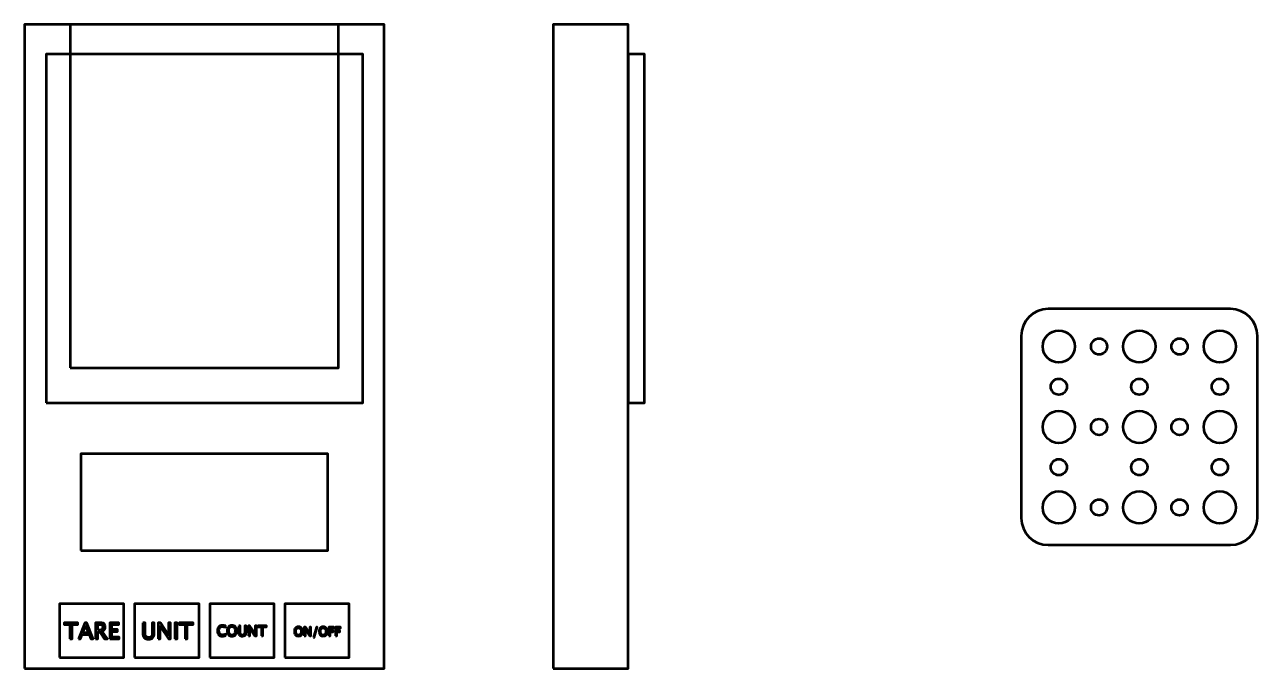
# Model space of a CAD drawing. Header units: centimetres. Extents: x -29.5 to 29.3, y -24.7 to 29.8.
# Drawn here: x -20.77 to 2.2, y -4.5 to 7.5 of the extents above; entities that cross this region are included whole.
import ezdxf

# ---------------------------------------------------------------- set-up
doc = ezdxf.new("R2010")
doc.units = ezdxf.units.CM
doc.header["$MEASUREMENT"] = 0
doc.layers.add('Layer 1', color=7, linetype='Continuous')

msp = doc.modelspace()

# ---------------------------------------------------------------- linework, layer by layer
at = {"layer": 'Layer 1', "lineweight": 53}
for points in [[(-20.775, -4.5), (-14.075, -4.5), (-14.075, 7.5), (-20.775, 7.5), (-20.775, -4.5)], [(-10.925, -4.5), (-9.525, -4.5), (-9.525, 7.5), (-10.925, 7.5), (-10.925, -4.5)], [(-20.37499, 0.45), (-14.47499, 0.45), (-14.47499, 6.95), (-20.37499, 6.95), (-20.37499, 0.45)], [(-9.525, 0.45), (-9.225, 0.45), (-9.225, 6.95), (-9.525, 6.95), (-9.525, 0.45)], [(-19.72498, -2.3), (-15.12498, -2.3), (-15.12498, -0.5), (-19.72498, -0.5), (-19.72498, -2.3)], [(-20.125, -4.3), (-18.925, -4.3), (-18.925, -3.3), (-20.125, -3.3), (-20.125, -4.3)], [(-18.725, -4.3), (-17.525, -4.3), (-17.525, -3.3), (-18.725, -3.3), (-18.725, -4.3)], [(-17.325, -4.3), (-16.125, -4.3), (-16.125, -3.3), (-17.325, -3.3), (-17.325, -4.3)], [(-15.925, -4.3), (-14.725, -4.3), (-14.725, -3.3), (-15.925, -3.3), (-15.925, -4.3)]]:
    msp.add_lwpolyline(points, close=True, dxfattribs=at)
at = {"layer": 'Layer 1', "color": 4, "lineweight": 53}
msp.add_lwpolyline([(-19.92499, 1.1), (-14.92499, 1.1), (-14.92499, 7.5), (-19.92499, 7.5), (-19.92499, 1.1)], close=True, dxfattribs=at)
at = {"layer": 'Layer 1', "lineweight": 53}
for centre, major_axis in [((-1.49999, 1.49999), (0, 0.30001)), ((-0.75, 1.5), (0, 0.15)), ((0.00001, 1.49999), (0, 0.30001)), ((0.75, 1.5), (0, 0.15)), ((1.50001, 1.49999), (0, 0.30001)), ((-1.5, 0.75), (0, 0.15)), ((0, 0.75), (0, 0.15)), ((1.5, 0.75), (0, 0.15)), ((-1.49999, -0.00001), (0, 0.30001)), ((0.00001, -0.00001), (0, 0.30001)), ((1.50001, -0.00001), (0, 0.30001)), ((-0.75, 0), (0, 0.15)), ((0.75, 0), (0, 0.15)), ((-1.5, -0.75), (0, 0.15)), ((0, -0.75), (0, 0.15)), ((1.5, -0.75), (0, 0.15)), ((-1.49999, -1.50001), (0, 0.30001)), ((-0.75, -1.5), (0, 0.15)), ((0.00001, -1.50001), (0, 0.30001)), ((0.75, -1.5), (0, 0.15)), ((1.50001, -1.50001), (0, 0.30001))]:
    msp.add_ellipse(centre, major_axis=major_axis, ratio=1, dxfattribs=at)
for points, knots in [([(-2.2, -1.7), (-2.2, -1.7), (-2.2, 1.7), (-2.2, 1.7), (-2.2, 1.7), (-2.2, 1.97614), (-1.97614, 2.2), (-1.7, 2.2), (-1.7, 2.2), (-1.7, 2.2), (1.7, 2.2), (1.7, 2.2), (1.7, 2.2), (1.97614, 2.2), (2.2, 1.97614), (2.2, 1.7), (2.2, 1.7), (2.2, 1.7), (2.2, -1.7), (2.2, -1.7), (2.2, -1.7), (2.2, -1.97614), (1.97614, -2.2), (1.7, -2.2), (1.7, -2.2), (1.7, -2.2), (-1.7, -2.2), (-1.7, -2.2), (-1.7, -2.2), (-1.97614, -2.2), (-2.2, -1.97614), (-2.2, -1.7)], [0, 0, 0, 0, 0.11111111, 0.11111111, 0.11111111, 0.11111111, 0.22222222, 0.22222222, 0.22222222, 0.22222222, 0.33333333, 0.33333333, 0.33333333, 0.33333333, 0.44444444, 0.44444444, 0.44444444, 0.44444444, 0.55555556, 0.55555556, 0.55555556, 0.55555556, 0.66666667, 0.66666667, 0.66666667, 0.66666667, 0.77777778, 0.77777778, 0.77777778, 0.77777778, 1, 1, 1, 1]), ([(-19.92992, -3.95), (-19.92992, -3.95), (-19.92992, -3.68195), (-19.92992, -3.68195), (-19.92992, -3.68195), (-19.92992, -3.68195), (-20.03615, -3.68195), (-20.03615, -3.68195), (-20.03615, -3.68195), (-20.03615, -3.68195), (-20.03615, -3.65), (-20.03615, -3.65), (-20.03615, -3.65), (-20.03615, -3.65), (-19.78096, -3.65), (-19.78096, -3.65), (-19.78096, -3.65), (-19.78096, -3.65), (-19.78096, -3.68195), (-19.78096, -3.68195), (-19.78096, -3.68195), (-19.78096, -3.68195), (-19.88718, -3.68195), (-19.88718, -3.68195), (-19.88718, -3.68195), (-19.88718, -3.68195), (-19.88718, -3.95), (-19.88718, -3.95), (-19.88718, -3.95), (-19.88718, -3.95), (-19.92992, -3.95), (-19.92992, -3.95)], [0, 0, 0, 0, 0.11111111, 0.11111111, 0.11111111, 0.11111111, 0.22222222, 0.22222222, 0.22222222, 0.22222222, 0.33333333, 0.33333333, 0.33333333, 0.33333333, 0.44444444, 0.44444444, 0.44444444, 0.44444444, 0.55555556, 0.55555556, 0.55555556, 0.55555556, 0.66666667, 0.66666667, 0.66666667, 0.66666667, 0.77777778, 0.77777778, 0.77777778, 0.77777778, 1, 1, 1, 1]), ([(-19.77418, -3.95), (-19.77418, -3.95), (-19.6553, -3.65), (-19.6553, -3.65), (-19.6553, -3.65), (-19.6553, -3.65), (-19.61318, -3.65), (-19.61318, -3.65), (-19.61318, -3.65), (-19.61318, -3.65), (-19.49617, -3.95), (-19.49617, -3.95), (-19.49617, -3.95), (-19.49617, -3.95), (-19.54202, -3.95), (-19.54202, -3.95), (-19.54202, -3.95), (-19.54202, -3.95), (-19.57466, -3.86701), (-19.57466, -3.86701), (-19.57466, -3.86701), (-19.57466, -3.86701), (-19.70136, -3.86701), (-19.70136, -3.86701), (-19.70136, -3.86701), (-19.70136, -3.86701), (-19.73448, -3.95), (-19.73448, -3.95), (-19.73448, -3.95), (-19.73448, -3.95), (-19.77418, -3.95), (-19.77418, -3.95)], [0, 0, 0, 0, 0.11111111, 0.11111111, 0.11111111, 0.11111111, 0.22222222, 0.22222222, 0.22222222, 0.22222222, 0.33333333, 0.33333333, 0.33333333, 0.33333333, 0.44444444, 0.44444444, 0.44444444, 0.44444444, 0.55555556, 0.55555556, 0.55555556, 0.55555556, 0.66666667, 0.66666667, 0.66666667, 0.66666667, 0.77777778, 0.77777778, 0.77777778, 0.77777778, 1, 1, 1, 1]), ([(-19.4526, -3.95), (-19.4526, -3.95), (-19.4526, -3.65), (-19.4526, -3.65), (-19.4526, -3.65), (-19.4526, -3.65), (-19.36173, -3.65), (-19.36173, -3.65), (-19.36173, -3.65), (-19.33296, -3.65), (-19.3109, -3.65636), (-19.29555, -3.66902), (-19.29555, -3.66902), (-19.28019, -3.68174), (-19.27252, -3.70021), (-19.27252, -3.72434), (-19.27252, -3.72434), (-19.27252, -3.74343), (-19.2777, -3.76037), (-19.28801, -3.77524), (-19.28801, -3.77524), (-19.29838, -3.79004), (-19.3129, -3.80145), (-19.33158, -3.80947), (-19.33158, -3.80947), (-19.33158, -3.80947), (-19.2331, -3.95), (-19.2331, -3.95), (-19.2331, -3.95), (-19.2331, -3.95), (-19.28531, -3.95), (-19.28531, -3.95), (-19.28531, -3.95), (-19.28531, -3.95), (-19.36927, -3.82303), (-19.36927, -3.82303), (-19.36927, -3.82303), (-19.36927, -3.82303), (-19.40986, -3.82303), (-19.40986, -3.82303), (-19.40986, -3.82303), (-19.40986, -3.82303), (-19.40986, -3.95), (-19.40986, -3.95), (-19.40986, -3.95), (-19.40986, -3.95), (-19.4526, -3.95), (-19.4526, -3.95)], [0, 0, 0, 0, 0.07692308, 0.07692308, 0.07692308, 0.07692308, 0.15384615, 0.15384615, 0.15384615, 0.15384615, 0.23076923, 0.23076923, 0.23076923, 0.23076923, 0.30769231, 0.30769231, 0.30769231, 0.30769231, 0.38461538, 0.38461538, 0.38461538, 0.38461538, 0.46153846, 0.46153846, 0.46153846, 0.46153846, 0.53846154, 0.53846154, 0.53846154, 0.53846154, 0.61538462, 0.61538462, 0.61538462, 0.61538462, 0.69230769, 0.69230769, 0.69230769, 0.69230769, 0.76923077, 0.76923077, 0.76923077, 0.76923077, 0.84615385, 0.84615385, 0.84615385, 0.84615385, 1, 1, 1, 1]), ([(-19.19022, -3.95), (-19.19022, -3.95), (-19.19022, -3.65), (-19.19022, -3.65), (-19.19022, -3.65), (-19.19022, -3.65), (-19.02258, -3.65), (-19.02258, -3.65), (-19.02258, -3.65), (-19.02258, -3.65), (-19.02258, -3.68195), (-19.02258, -3.68195), (-19.02258, -3.68195), (-19.02258, -3.68195), (-19.14748, -3.68195), (-19.14748, -3.68195), (-19.14748, -3.68195), (-19.14748, -3.68195), (-19.14748, -3.77821), (-19.14748, -3.77821), (-19.14748, -3.77821), (-19.14748, -3.77821), (-19.04285, -3.77821), (-19.04285, -3.77821), (-19.04285, -3.77821), (-19.04285, -3.77821), (-19.04285, -3.81017), (-19.04285, -3.81017), (-19.04285, -3.81017), (-19.04285, -3.81017), (-19.14748, -3.81017), (-19.14748, -3.81017), (-19.14748, -3.81017), (-19.14748, -3.81017), (-19.14748, -3.91805), (-19.14748, -3.91805), (-19.14748, -3.91805), (-19.14748, -3.91805), (-19.01387, -3.91805), (-19.01387, -3.91805), (-19.01387, -3.91805), (-19.01387, -3.91805), (-19.01387, -3.95), (-19.01387, -3.95), (-19.01387, -3.95), (-19.01387, -3.95), (-19.19022, -3.95), (-19.19022, -3.95)], [0, 0, 0, 0, 0.07692308, 0.07692308, 0.07692308, 0.07692308, 0.15384615, 0.15384615, 0.15384615, 0.15384615, 0.23076923, 0.23076923, 0.23076923, 0.23076923, 0.30769231, 0.30769231, 0.30769231, 0.30769231, 0.38461538, 0.38461538, 0.38461538, 0.38461538, 0.46153846, 0.46153846, 0.46153846, 0.46153846, 0.53846154, 0.53846154, 0.53846154, 0.53846154, 0.61538462, 0.61538462, 0.61538462, 0.61538462, 0.69230769, 0.69230769, 0.69230769, 0.69230769, 0.76923077, 0.76923077, 0.76923077, 0.76923077, 0.84615385, 0.84615385, 0.84615385, 0.84615385, 1, 1, 1, 1]), ([(-18.57379, -3.65), (-18.57379, -3.65), (-18.53105, -3.65), (-18.53105, -3.65), (-18.53105, -3.65), (-18.53105, -3.65), (-18.53105, -3.83921), (-18.53105, -3.83921), (-18.53105, -3.83921), (-18.53105, -3.86936), (-18.52545, -3.89122), (-18.51432, -3.90498), (-18.51432, -3.90498), (-18.50318, -3.91867), (-18.48548, -3.92552), (-18.4612, -3.92552), (-18.4612, -3.92552), (-18.43741, -3.92552), (-18.42061, -3.91909), (-18.41065, -3.90615), (-18.41065, -3.90615), (-18.40076, -3.89329), (-18.39578, -3.87144), (-18.39578, -3.84066), (-18.39578, -3.84066), (-18.39578, -3.84066), (-18.39578, -3.65), (-18.39578, -3.65), (-18.39578, -3.65), (-18.39578, -3.65), (-18.35844, -3.65), (-18.35844, -3.65), (-18.35844, -3.65), (-18.35844, -3.65), (-18.35844, -3.84011), (-18.35844, -3.84011), (-18.35844, -3.84011), (-18.35844, -3.86632), (-18.361, -3.88645), (-18.36611, -3.90048), (-18.36611, -3.90048), (-18.3713, -3.91459), (-18.38057, -3.9269), (-18.39391, -3.93762), (-18.39391, -3.93762), (-18.41072, -3.95083), (-18.43375, -3.95747), (-18.46307, -3.95747), (-18.46307, -3.95747), (-18.50104, -3.95747), (-18.52898, -3.94786), (-18.54689, -3.9287), (-18.54689, -3.9287), (-18.5648, -3.90947), (-18.57379, -3.8796), (-18.57379, -3.83887), (-18.57379, -3.83887), (-18.57379, -3.83887), (-18.57379, -3.65), (-18.57379, -3.65)], [0, 0, 0, 0, 0.0625, 0.0625, 0.0625, 0.0625, 0.125, 0.125, 0.125, 0.125, 0.1875, 0.1875, 0.1875, 0.1875, 0.25, 0.25, 0.25, 0.25, 0.3125, 0.3125, 0.3125, 0.3125, 0.375, 0.375, 0.375, 0.375, 0.4375, 0.4375, 0.4375, 0.4375, 0.5, 0.5, 0.5, 0.5, 0.5625, 0.5625, 0.5625, 0.5625, 0.625, 0.625, 0.625, 0.625, 0.6875, 0.6875, 0.6875, 0.6875, 0.75, 0.75, 0.75, 0.75, 0.8125, 0.8125, 0.8125, 0.8125, 0.875, 0.875, 0.875, 0.875, 1, 1, 1, 1]), ([(-18.28382, -3.95), (-18.28382, -3.95), (-18.28382, -3.65), (-18.28382, -3.65), (-18.28382, -3.65), (-18.28382, -3.65), (-18.24212, -3.65), (-18.24212, -3.65), (-18.24212, -3.65), (-18.24212, -3.65), (-18.09129, -3.88195), (-18.09129, -3.88195), (-18.09129, -3.88195), (-18.09129, -3.88195), (-18.09129, -3.65), (-18.09129, -3.65), (-18.09129, -3.65), (-18.09129, -3.65), (-18.05477, -3.65), (-18.05477, -3.65), (-18.05477, -3.65), (-18.05477, -3.65), (-18.05477, -3.95), (-18.05477, -3.95), (-18.05477, -3.95), (-18.05477, -3.95), (-18.09627, -3.95), (-18.09627, -3.95), (-18.09627, -3.95), (-18.09627, -3.95), (-18.24731, -3.71805), (-18.24731, -3.71805), (-18.24731, -3.71805), (-18.24731, -3.71805), (-18.24731, -3.95), (-18.24731, -3.95), (-18.24731, -3.95), (-18.24731, -3.95), (-18.28382, -3.95), (-18.28382, -3.95)], [0, 0, 0, 0, 0.09090909, 0.09090909, 0.09090909, 0.09090909, 0.18181818, 0.18181818, 0.18181818, 0.18181818, 0.27272727, 0.27272727, 0.27272727, 0.27272727, 0.36363636, 0.36363636, 0.36363636, 0.36363636, 0.45454545, 0.45454545, 0.45454545, 0.45454545, 0.54545455, 0.54545455, 0.54545455, 0.54545455, 0.63636364, 0.63636364, 0.63636364, 0.63636364, 0.72727273, 0.72727273, 0.72727273, 0.72727273, 0.81818182, 0.81818182, 0.81818182, 0.81818182, 1, 1, 1, 1]), ([(-17.97725, -3.95), (-17.97725, -3.95), (-17.97725, -3.65), (-17.97725, -3.65), (-17.97725, -3.65), (-17.97725, -3.65), (-17.93451, -3.65), (-17.93451, -3.65), (-17.93451, -3.65), (-17.93451, -3.65), (-17.93451, -3.95), (-17.93451, -3.95), (-17.93451, -3.95), (-17.93451, -3.95), (-17.97725, -3.95), (-17.97725, -3.95)], [0, 0, 0, 0, 0.2, 0.2, 0.2, 0.2, 0.4, 0.4, 0.4, 0.4, 0.6, 0.6, 0.6, 0.6, 1, 1, 1, 1]), ([(-17.78631, -3.95), (-17.78631, -3.95), (-17.78631, -3.68195), (-17.78631, -3.68195), (-17.78631, -3.68195), (-17.78631, -3.68195), (-17.89254, -3.68195), (-17.89254, -3.68195), (-17.89254, -3.68195), (-17.89254, -3.68195), (-17.89254, -3.65), (-17.89254, -3.65), (-17.89254, -3.65), (-17.89254, -3.65), (-17.63735, -3.65), (-17.63735, -3.65), (-17.63735, -3.65), (-17.63735, -3.65), (-17.63735, -3.68195), (-17.63735, -3.68195), (-17.63735, -3.68195), (-17.63735, -3.68195), (-17.74357, -3.68195), (-17.74357, -3.68195), (-17.74357, -3.68195), (-17.74357, -3.68195), (-17.74357, -3.95), (-17.74357, -3.95), (-17.74357, -3.95), (-17.74357, -3.95), (-17.78631, -3.95), (-17.78631, -3.95)], [0, 0, 0, 0, 0.11111111, 0.11111111, 0.11111111, 0.11111111, 0.22222222, 0.22222222, 0.22222222, 0.22222222, 0.33333333, 0.33333333, 0.33333333, 0.33333333, 0.44444444, 0.44444444, 0.44444444, 0.44444444, 0.55555556, 0.55555556, 0.55555556, 0.55555556, 0.66666667, 0.66666667, 0.66666667, 0.66666667, 0.77777778, 0.77777778, 0.77777778, 0.77777778, 1, 1, 1, 1]), ([(-19.68912, -3.83506), (-19.68912, -3.83506), (-19.58711, -3.83506), (-19.58711, -3.83506), (-19.58711, -3.83506), (-19.58711, -3.83506), (-19.63808, -3.70622), (-19.63808, -3.70622), (-19.63808, -3.70622), (-19.63808, -3.70622), (-19.68912, -3.83506), (-19.68912, -3.83506)], [0, 0, 0, 0, 0.25, 0.25, 0.25, 0.25, 0.5, 0.5, 0.5, 0.5, 1, 1, 1, 1]), ([(-19.40986, -3.79108), (-19.40986, -3.79108), (-19.3961, -3.79108), (-19.3961, -3.79108), (-19.3961, -3.79108), (-19.36996, -3.79108), (-19.35011, -3.78575), (-19.33649, -3.7751), (-19.33649, -3.7751), (-19.32286, -3.76445), (-19.31609, -3.74889), (-19.31609, -3.72842), (-19.31609, -3.72842), (-19.31609, -3.69744), (-19.33842, -3.68195), (-19.38317, -3.68195), (-19.38317, -3.68195), (-19.38317, -3.68195), (-19.40986, -3.68195), (-19.40986, -3.68195), (-19.40986, -3.68195), (-19.40986, -3.68195), (-19.40986, -3.79108), (-19.40986, -3.79108)], [0, 0, 0, 0, 0.14285714, 0.14285714, 0.14285714, 0.14285714, 0.28571429, 0.28571429, 0.28571429, 0.28571429, 0.42857143, 0.42857143, 0.42857143, 0.42857143, 0.57142857, 0.57142857, 0.57142857, 0.57142857, 0.71428571, 0.71428571, 0.71428571, 0.71428571, 1, 1, 1, 1]), ([(-17.02846, -3.88551), (-17.04722, -3.89517), (-17.06773, -3.9), (-17.0899, -3.9), (-17.0899, -3.9), (-17.1195, -3.9), (-17.14234, -3.89135), (-17.15846, -3.874), (-17.15846, -3.874), (-17.17457, -3.85666), (-17.18261, -3.83206), (-17.18261, -3.80014), (-17.18261, -3.80014), (-17.18261, -3.7683), (-17.1744, -3.74366), (-17.15797, -3.72618), (-17.15797, -3.72618), (-17.14159, -3.70875), (-17.11841, -3.70001), (-17.0885, -3.70001), (-17.0885, -3.70001), (-17.07155, -3.70001), (-17.05161, -3.70282), (-17.02873, -3.70844), (-17.02873, -3.70844), (-17.02873, -3.70844), (-17.02873, -3.73373), (-17.02873, -3.73373), (-17.02873, -3.73373), (-17.05477, -3.72478), (-17.07484, -3.7203), (-17.08898, -3.7203), (-17.08898, -3.7203), (-17.10962, -3.7203), (-17.12561, -3.72728), (-17.13694, -3.74129), (-17.13694, -3.74129), (-17.14822, -3.75525), (-17.15389, -3.77497), (-17.15389, -3.80044), (-17.15389, -3.80044), (-17.15389, -3.82482), (-17.14783, -3.84397), (-17.13575, -3.85793), (-17.13575, -3.85793), (-17.12368, -3.87194), (-17.10716, -3.87892), (-17.08617, -3.87892), (-17.08617, -3.87892), (-17.06825, -3.87892), (-17.04902, -3.87339), (-17.02846, -3.86232), (-17.02846, -3.86232), (-17.02846, -3.86232), (-17.02846, -3.88551), (-17.02846, -3.88551)], [0, 0, 0, 0, 0.06666667, 0.06666667, 0.06666667, 0.06666667, 0.13333333, 0.13333333, 0.13333333, 0.13333333, 0.2, 0.2, 0.2, 0.2, 0.26666667, 0.26666667, 0.26666667, 0.26666667, 0.33333333, 0.33333333, 0.33333333, 0.33333333, 0.4, 0.4, 0.4, 0.4, 0.46666667, 0.46666667, 0.46666667, 0.46666667, 0.53333333, 0.53333333, 0.53333333, 0.53333333, 0.6, 0.6, 0.6, 0.6, 0.66666667, 0.66666667, 0.66666667, 0.66666667, 0.73333333, 0.73333333, 0.73333333, 0.73333333, 0.8, 0.8, 0.8, 0.8, 0.86666667, 0.86666667, 0.86666667, 0.86666667, 1, 1, 1, 1]), ([(-16.91125, -3.9), (-16.93826, -3.9), (-16.95986, -3.89091), (-16.97607, -3.87277), (-16.97607, -3.87277), (-16.99223, -3.85464), (-17.00031, -3.8304), (-17.00031, -3.8), (-17.00031, -3.8), (-17.00031, -3.76961), (-16.99223, -3.74537), (-16.97607, -3.72723), (-16.97607, -3.72723), (-16.95986, -3.7091), (-16.93826, -3.70001), (-16.91125, -3.70001), (-16.91125, -3.70001), (-16.88424, -3.70001), (-16.86263, -3.7091), (-16.84643, -3.72723), (-16.84643, -3.72723), (-16.83027, -3.74537), (-16.82219, -3.76961), (-16.82219, -3.8), (-16.82219, -3.8), (-16.82219, -3.8304), (-16.83027, -3.85464), (-16.84643, -3.87277), (-16.84643, -3.87277), (-16.86263, -3.89091), (-16.88424, -3.9), (-16.91125, -3.9)], [0, 0, 0, 0, 0.11111111, 0.11111111, 0.11111111, 0.11111111, 0.22222222, 0.22222222, 0.22222222, 0.22222222, 0.33333333, 0.33333333, 0.33333333, 0.33333333, 0.44444444, 0.44444444, 0.44444444, 0.44444444, 0.55555556, 0.55555556, 0.55555556, 0.55555556, 0.66666667, 0.66666667, 0.66666667, 0.66666667, 0.77777778, 0.77777778, 0.77777778, 0.77777778, 1, 1, 1, 1]), ([(-16.91125, -3.87971), (-16.89228, -3.87971), (-16.87748, -3.87264), (-16.86685, -3.85855), (-16.86685, -3.85855), (-16.85622, -3.84445), (-16.85091, -3.82486), (-16.85091, -3.79974), (-16.85091, -3.79974), (-16.85091, -3.7748), (-16.85622, -3.75534), (-16.86685, -3.74133), (-16.86685, -3.74133), (-16.87748, -3.72732), (-16.89228, -3.7203), (-16.91125, -3.7203), (-16.91125, -3.7203), (-16.93022, -3.7203), (-16.94502, -3.72732), (-16.95565, -3.74133), (-16.95565, -3.74133), (-16.96628, -3.75534), (-16.97159, -3.7748), (-16.97159, -3.79974), (-16.97159, -3.79974), (-16.97159, -3.82486), (-16.96628, -3.84445), (-16.95565, -3.85855), (-16.95565, -3.85855), (-16.94502, -3.87264), (-16.93022, -3.87971), (-16.91125, -3.87971)], [0, 0, 0, 0, 0.11111111, 0.11111111, 0.11111111, 0.11111111, 0.22222222, 0.22222222, 0.22222222, 0.22222222, 0.33333333, 0.33333333, 0.33333333, 0.33333333, 0.44444444, 0.44444444, 0.44444444, 0.44444444, 0.55555556, 0.55555556, 0.55555556, 0.55555556, 0.66666667, 0.66666667, 0.66666667, 0.66666667, 0.77777778, 0.77777778, 0.77777778, 0.77777778, 1, 1, 1, 1]), ([(-16.78613, -3.70475), (-16.78613, -3.70475), (-16.75899, -3.70475), (-16.75899, -3.70475), (-16.75899, -3.70475), (-16.75899, -3.70475), (-16.75899, -3.82491), (-16.75899, -3.82491), (-16.75899, -3.82491), (-16.75899, -3.84405), (-16.75543, -3.85793), (-16.74836, -3.86667), (-16.74836, -3.86667), (-16.74129, -3.87537), (-16.73004, -3.87971), (-16.71463, -3.87971), (-16.71463, -3.87971), (-16.69952, -3.87971), (-16.68885, -3.87563), (-16.68253, -3.86742), (-16.68253, -3.86742), (-16.67625, -3.85925), (-16.67308, -3.84537), (-16.67308, -3.82583), (-16.67308, -3.82583), (-16.67308, -3.82583), (-16.67308, -3.70475), (-16.67308, -3.70475), (-16.67308, -3.70475), (-16.67308, -3.70475), (-16.64937, -3.70475), (-16.64937, -3.70475), (-16.64937, -3.70475), (-16.64937, -3.70475), (-16.64937, -3.82548), (-16.64937, -3.82548), (-16.64937, -3.82548), (-16.64937, -3.84212), (-16.65099, -3.8549), (-16.65424, -3.86382), (-16.65424, -3.86382), (-16.65754, -3.87277), (-16.66342, -3.88059), (-16.6719, -3.8874), (-16.6719, -3.8874), (-16.68257, -3.89579), (-16.69719, -3.9), (-16.71581, -3.9), (-16.71581, -3.9), (-16.73993, -3.9), (-16.75767, -3.8939), (-16.76904, -3.88173), (-16.76904, -3.88173), (-16.78042, -3.86952), (-16.78613, -3.85055), (-16.78613, -3.82469), (-16.78613, -3.82469), (-16.78613, -3.82469), (-16.78613, -3.70475), (-16.78613, -3.70475)], [0, 0, 0, 0, 0.0625, 0.0625, 0.0625, 0.0625, 0.125, 0.125, 0.125, 0.125, 0.1875, 0.1875, 0.1875, 0.1875, 0.25, 0.25, 0.25, 0.25, 0.3125, 0.3125, 0.3125, 0.3125, 0.375, 0.375, 0.375, 0.375, 0.4375, 0.4375, 0.4375, 0.4375, 0.5, 0.5, 0.5, 0.5, 0.5625, 0.5625, 0.5625, 0.5625, 0.625, 0.625, 0.625, 0.625, 0.6875, 0.6875, 0.6875, 0.6875, 0.75, 0.75, 0.75, 0.75, 0.8125, 0.8125, 0.8125, 0.8125, 0.875, 0.875, 0.875, 0.875, 1, 1, 1, 1]), ([(-16.60198, -3.89526), (-16.60198, -3.89526), (-16.60198, -3.70475), (-16.60198, -3.70475), (-16.60198, -3.70475), (-16.60198, -3.70475), (-16.5755, -3.70475), (-16.5755, -3.70475), (-16.5755, -3.70475), (-16.5755, -3.70475), (-16.47972, -3.85205), (-16.47972, -3.85205), (-16.47972, -3.85205), (-16.47972, -3.85205), (-16.47972, -3.70475), (-16.47972, -3.70475), (-16.47972, -3.70475), (-16.47972, -3.70475), (-16.45653, -3.70475), (-16.45653, -3.70475), (-16.45653, -3.70475), (-16.45653, -3.70475), (-16.45653, -3.89526), (-16.45653, -3.89526), (-16.45653, -3.89526), (-16.45653, -3.89526), (-16.48288, -3.89526), (-16.48288, -3.89526), (-16.48288, -3.89526), (-16.48288, -3.89526), (-16.5788, -3.74796), (-16.5788, -3.74796), (-16.5788, -3.74796), (-16.5788, -3.74796), (-16.5788, -3.89526), (-16.5788, -3.89526), (-16.5788, -3.89526), (-16.5788, -3.89526), (-16.60198, -3.89526), (-16.60198, -3.89526)], [0, 0, 0, 0, 0.09090909, 0.09090909, 0.09090909, 0.09090909, 0.18181818, 0.18181818, 0.18181818, 0.18181818, 0.27272727, 0.27272727, 0.27272727, 0.27272727, 0.36363636, 0.36363636, 0.36363636, 0.36363636, 0.45454545, 0.45454545, 0.45454545, 0.45454545, 0.54545455, 0.54545455, 0.54545455, 0.54545455, 0.63636364, 0.63636364, 0.63636364, 0.63636364, 0.72727273, 0.72727273, 0.72727273, 0.72727273, 0.81818182, 0.81818182, 0.81818182, 0.81818182, 1, 1, 1, 1]), ([(-16.36198, -3.89526), (-16.36198, -3.89526), (-16.36198, -3.72504), (-16.36198, -3.72504), (-16.36198, -3.72504), (-16.36198, -3.72504), (-16.42944, -3.72504), (-16.42944, -3.72504), (-16.42944, -3.72504), (-16.42944, -3.72504), (-16.42944, -3.70475), (-16.42944, -3.70475), (-16.42944, -3.70475), (-16.42944, -3.70475), (-16.26739, -3.70475), (-16.26739, -3.70475), (-16.26739, -3.70475), (-16.26739, -3.70475), (-16.26739, -3.72504), (-16.26739, -3.72504), (-16.26739, -3.72504), (-16.26739, -3.72504), (-16.33484, -3.72504), (-16.33484, -3.72504), (-16.33484, -3.72504), (-16.33484, -3.72504), (-16.33484, -3.89526), (-16.33484, -3.89526), (-16.33484, -3.89526), (-16.33484, -3.89526), (-16.36198, -3.89526), (-16.36198, -3.89526)], [0, 0, 0, 0, 0.11111111, 0.11111111, 0.11111111, 0.11111111, 0.22222222, 0.22222222, 0.22222222, 0.22222222, 0.33333333, 0.33333333, 0.33333333, 0.33333333, 0.44444444, 0.44444444, 0.44444444, 0.44444444, 0.55555556, 0.55555556, 0.55555556, 0.55555556, 0.66666667, 0.66666667, 0.66666667, 0.66666667, 0.77777778, 0.77777778, 0.77777778, 0.77777778, 1, 1, 1, 1]), ([(-15.67191, -3.89768), (-15.69505, -3.89768), (-15.71356, -3.8899), (-15.72744, -3.87436), (-15.72744, -3.87436), (-15.74129, -3.85882), (-15.74821, -3.83805), (-15.74821, -3.81202), (-15.74821, -3.81202), (-15.74821, -3.78598), (-15.74129, -3.76522), (-15.72744, -3.74968), (-15.72744, -3.74968), (-15.71356, -3.73414), (-15.69505, -3.72635), (-15.67191, -3.72635), (-15.67191, -3.72635), (-15.64877, -3.72635), (-15.63026, -3.73414), (-15.61638, -3.74968), (-15.61638, -3.74968), (-15.60254, -3.76522), (-15.59561, -3.78598), (-15.59561, -3.81202), (-15.59561, -3.81202), (-15.59561, -3.83805), (-15.60254, -3.85882), (-15.61638, -3.87436), (-15.61638, -3.87436), (-15.63026, -3.8899), (-15.64877, -3.89768), (-15.67191, -3.89768)], [0, 0, 0, 0, 0.11111111, 0.11111111, 0.11111111, 0.11111111, 0.22222222, 0.22222222, 0.22222222, 0.22222222, 0.33333333, 0.33333333, 0.33333333, 0.33333333, 0.44444444, 0.44444444, 0.44444444, 0.44444444, 0.55555556, 0.55555556, 0.55555556, 0.55555556, 0.66666667, 0.66666667, 0.66666667, 0.66666667, 0.77777778, 0.77777778, 0.77777778, 0.77777778, 1, 1, 1, 1]), ([(-15.67191, -3.8803), (-15.65566, -3.8803), (-15.64298, -3.87424), (-15.63388, -3.86217), (-15.63388, -3.86217), (-15.62477, -3.85009), (-15.62022, -3.83331), (-15.62022, -3.81179), (-15.62022, -3.81179), (-15.62022, -3.79042), (-15.62477, -3.77376), (-15.63388, -3.76176), (-15.63388, -3.76176), (-15.64298, -3.74975), (-15.65566, -3.74374), (-15.67191, -3.74374), (-15.67191, -3.74374), (-15.68816, -3.74374), (-15.70084, -3.74975), (-15.70995, -3.76176), (-15.70995, -3.76176), (-15.71905, -3.77376), (-15.7236, -3.79042), (-15.7236, -3.81179), (-15.7236, -3.81179), (-15.7236, -3.83331), (-15.71905, -3.85009), (-15.70995, -3.86217), (-15.70995, -3.86217), (-15.70084, -3.87424), (-15.68816, -3.8803), (-15.67191, -3.8803)], [0, 0, 0, 0, 0.11111111, 0.11111111, 0.11111111, 0.11111111, 0.22222222, 0.22222222, 0.22222222, 0.22222222, 0.33333333, 0.33333333, 0.33333333, 0.33333333, 0.44444444, 0.44444444, 0.44444444, 0.44444444, 0.55555556, 0.55555556, 0.55555556, 0.55555556, 0.66666667, 0.66666667, 0.66666667, 0.66666667, 0.77777778, 0.77777778, 0.77777778, 0.77777778, 1, 1, 1, 1]), ([(-15.56338, -3.89362), (-15.56338, -3.89362), (-15.56338, -3.73042), (-15.56338, -3.73042), (-15.56338, -3.73042), (-15.56338, -3.73042), (-15.54069, -3.73042), (-15.54069, -3.73042), (-15.54069, -3.73042), (-15.54069, -3.73042), (-15.45864, -3.8566), (-15.45864, -3.8566), (-15.45864, -3.8566), (-15.45864, -3.8566), (-15.45864, -3.73042), (-15.45864, -3.73042), (-15.45864, -3.73042), (-15.45864, -3.73042), (-15.43877, -3.73042), (-15.43877, -3.73042), (-15.43877, -3.73042), (-15.43877, -3.73042), (-15.43877, -3.89362), (-15.43877, -3.89362), (-15.43877, -3.89362), (-15.43877, -3.89362), (-15.46135, -3.89362), (-15.46135, -3.89362), (-15.46135, -3.89362), (-15.46135, -3.89362), (-15.54351, -3.76744), (-15.54351, -3.76744), (-15.54351, -3.76744), (-15.54351, -3.76744), (-15.54351, -3.89362), (-15.54351, -3.89362), (-15.54351, -3.89362), (-15.54351, -3.89362), (-15.56338, -3.89362), (-15.56338, -3.89362)], [0, 0, 0, 0, 0.09090909, 0.09090909, 0.09090909, 0.09090909, 0.18181818, 0.18181818, 0.18181818, 0.18181818, 0.27272727, 0.27272727, 0.27272727, 0.27272727, 0.36363636, 0.36363636, 0.36363636, 0.36363636, 0.45454545, 0.45454545, 0.45454545, 0.45454545, 0.54545455, 0.54545455, 0.54545455, 0.54545455, 0.63636364, 0.63636364, 0.63636364, 0.63636364, 0.72727273, 0.72727273, 0.72727273, 0.72727273, 0.81818182, 0.81818182, 0.81818182, 0.81818182, 1, 1, 1, 1]), ([(-15.39321, -3.92635), (-15.39321, -3.92635), (-15.33516, -3.73042), (-15.33516, -3.73042), (-15.33516, -3.73042), (-15.33516, -3.73042), (-15.32369, -3.73042), (-15.32369, -3.73042), (-15.32369, -3.73042), (-15.32369, -3.73042), (-15.38174, -3.92635), (-15.38174, -3.92635), (-15.38174, -3.92635), (-15.38174, -3.92635), (-15.39321, -3.92635), (-15.39321, -3.92635)], [0, 0, 0, 0, 0.2, 0.2, 0.2, 0.2, 0.4, 0.4, 0.4, 0.4, 0.6, 0.6, 0.6, 0.6, 1, 1, 1, 1]), ([(-15.21142, -3.89768), (-15.23456, -3.89768), (-15.25307, -3.8899), (-15.26695, -3.87436), (-15.26695, -3.87436), (-15.2808, -3.85882), (-15.28772, -3.83805), (-15.28772, -3.81202), (-15.28772, -3.81202), (-15.28772, -3.78598), (-15.2808, -3.76522), (-15.26695, -3.74968), (-15.26695, -3.74968), (-15.25307, -3.73414), (-15.23456, -3.72635), (-15.21142, -3.72635), (-15.21142, -3.72635), (-15.18828, -3.72635), (-15.16977, -3.73414), (-15.15589, -3.74968), (-15.15589, -3.74968), (-15.14205, -3.76522), (-15.13512, -3.78598), (-15.13512, -3.81202), (-15.13512, -3.81202), (-15.13512, -3.83805), (-15.14205, -3.85882), (-15.15589, -3.87436), (-15.15589, -3.87436), (-15.16977, -3.8899), (-15.18828, -3.89768), (-15.21142, -3.89768)], [0, 0, 0, 0, 0.11111111, 0.11111111, 0.11111111, 0.11111111, 0.22222222, 0.22222222, 0.22222222, 0.22222222, 0.33333333, 0.33333333, 0.33333333, 0.33333333, 0.44444444, 0.44444444, 0.44444444, 0.44444444, 0.55555556, 0.55555556, 0.55555556, 0.55555556, 0.66666667, 0.66666667, 0.66666667, 0.66666667, 0.77777778, 0.77777778, 0.77777778, 0.77777778, 1, 1, 1, 1]), ([(-15.21142, -3.8803), (-15.19517, -3.8803), (-15.18249, -3.87424), (-15.17339, -3.86217), (-15.17339, -3.86217), (-15.16428, -3.85009), (-15.15973, -3.83331), (-15.15973, -3.81179), (-15.15973, -3.81179), (-15.15973, -3.79042), (-15.16428, -3.77376), (-15.17339, -3.76176), (-15.17339, -3.76176), (-15.18249, -3.74975), (-15.19517, -3.74374), (-15.21142, -3.74374), (-15.21142, -3.74374), (-15.22767, -3.74374), (-15.24035, -3.74975), (-15.24946, -3.76176), (-15.24946, -3.76176), (-15.25856, -3.77376), (-15.26311, -3.79042), (-15.26311, -3.81179), (-15.26311, -3.81179), (-15.26311, -3.83331), (-15.25856, -3.85009), (-15.24946, -3.86217), (-15.24946, -3.86217), (-15.24035, -3.87424), (-15.22767, -3.8803), (-15.21142, -3.8803)], [0, 0, 0, 0, 0.11111111, 0.11111111, 0.11111111, 0.11111111, 0.22222222, 0.22222222, 0.22222222, 0.22222222, 0.33333333, 0.33333333, 0.33333333, 0.33333333, 0.44444444, 0.44444444, 0.44444444, 0.44444444, 0.55555556, 0.55555556, 0.55555556, 0.55555556, 0.66666667, 0.66666667, 0.66666667, 0.66666667, 0.77777778, 0.77777778, 0.77777778, 0.77777778, 1, 1, 1, 1]), ([(-15.10289, -3.89362), (-15.10289, -3.89362), (-15.10289, -3.73042), (-15.10289, -3.73042), (-15.10289, -3.73042), (-15.10289, -3.73042), (-15.01169, -3.73042), (-15.01169, -3.73042), (-15.01169, -3.73042), (-15.01169, -3.73042), (-15.01169, -3.7478), (-15.01169, -3.7478), (-15.01169, -3.7478), (-15.01169, -3.7478), (-15.07964, -3.7478), (-15.07964, -3.7478), (-15.07964, -3.7478), (-15.07964, -3.7478), (-15.07964, -3.80243), (-15.07964, -3.80243), (-15.07964, -3.80243), (-15.07964, -3.80243), (-15.0226, -3.80243), (-15.0226, -3.80243), (-15.0226, -3.80243), (-15.0226, -3.80243), (-15.0226, -3.81981), (-15.0226, -3.81981), (-15.0226, -3.81981), (-15.0226, -3.81981), (-15.07964, -3.81981), (-15.07964, -3.81981), (-15.07964, -3.81981), (-15.07964, -3.81981), (-15.07964, -3.89362), (-15.07964, -3.89362), (-15.07964, -3.89362), (-15.07964, -3.89362), (-15.10289, -3.89362), (-15.10289, -3.89362)], [0, 0, 0, 0, 0.09090909, 0.09090909, 0.09090909, 0.09090909, 0.18181818, 0.18181818, 0.18181818, 0.18181818, 0.27272727, 0.27272727, 0.27272727, 0.27272727, 0.36363636, 0.36363636, 0.36363636, 0.36363636, 0.45454545, 0.45454545, 0.45454545, 0.45454545, 0.54545455, 0.54545455, 0.54545455, 0.54545455, 0.63636364, 0.63636364, 0.63636364, 0.63636364, 0.72727273, 0.72727273, 0.72727273, 0.72727273, 0.81818182, 0.81818182, 0.81818182, 0.81818182, 1, 1, 1, 1]), ([(-14.98186, -3.89362), (-14.98186, -3.89362), (-14.98186, -3.73042), (-14.98186, -3.73042), (-14.98186, -3.73042), (-14.98186, -3.73042), (-14.89066, -3.73042), (-14.89066, -3.73042), (-14.89066, -3.73042), (-14.89066, -3.73042), (-14.89066, -3.7478), (-14.89066, -3.7478), (-14.89066, -3.7478), (-14.89066, -3.7478), (-14.95861, -3.7478), (-14.95861, -3.7478), (-14.95861, -3.7478), (-14.95861, -3.7478), (-14.95861, -3.80243), (-14.95861, -3.80243), (-14.95861, -3.80243), (-14.95861, -3.80243), (-14.90157, -3.80243), (-14.90157, -3.80243), (-14.90157, -3.80243), (-14.90157, -3.80243), (-14.90157, -3.81981), (-14.90157, -3.81981), (-14.90157, -3.81981), (-14.90157, -3.81981), (-14.95861, -3.81981), (-14.95861, -3.81981), (-14.95861, -3.81981), (-14.95861, -3.81981), (-14.95861, -3.89362), (-14.95861, -3.89362), (-14.95861, -3.89362), (-14.95861, -3.89362), (-14.98186, -3.89362), (-14.98186, -3.89362)], [0, 0, 0, 0, 0.09090909, 0.09090909, 0.09090909, 0.09090909, 0.18181818, 0.18181818, 0.18181818, 0.18181818, 0.27272727, 0.27272727, 0.27272727, 0.27272727, 0.36363636, 0.36363636, 0.36363636, 0.36363636, 0.45454545, 0.45454545, 0.45454545, 0.45454545, 0.54545455, 0.54545455, 0.54545455, 0.54545455, 0.63636364, 0.63636364, 0.63636364, 0.63636364, 0.72727273, 0.72727273, 0.72727273, 0.72727273, 0.81818182, 0.81818182, 0.81818182, 0.81818182, 1, 1, 1, 1])]:
    msp.add_open_spline(points, degree=3, knots=knots, dxfattribs=at)

doc.saveas('drawing.dxf')
